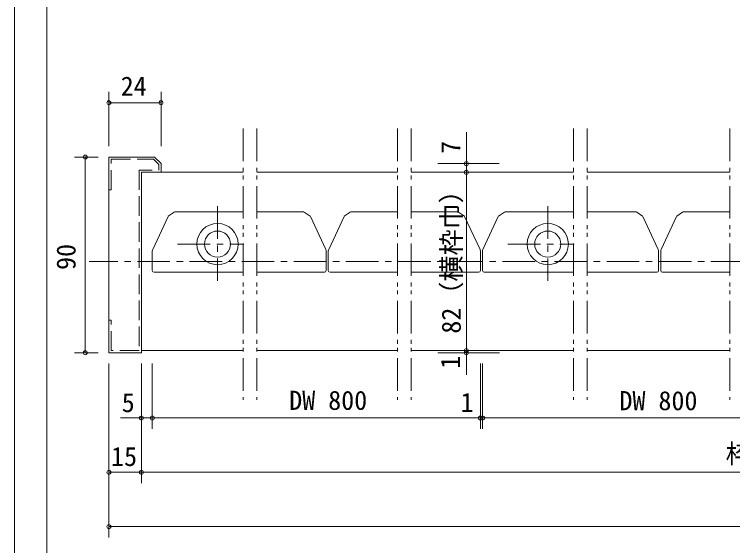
# Model space of a CAD drawing. Units: millimetres on the paper, enlarged 5 times, with parts at other scales. Extents: x -977 to 998, y -673 to 718.
# Drawn here: x -977 to -426, y -458 to -51 of the extents above; entities that cross this region are included whole.
import ezdxf
from ezdxf.enums import TextEntityAlignment as Align

# ---------------------------------------------------------------- set-up
doc = ezdxf.new("R2010")
doc.units = ezdxf.units.MM
doc.header["$LTSCALE"] = 5
doc.header["$PDMODE"] = 32
doc.header["$PDSIZE"] = 3
for name, pattern in [('CHAIN1', [8, 5, -1, 1, -1]), ('DASHED2', [3, 2, -1]), ('DASHED3', [4, 3, -1]), ('DOUBLE_CHAIN1', [8.8, 5, -1, 0.6, -0.6, 0.6, -1])]:
    doc.linetypes.add(name, pattern=pattern)
doc.layers.add('0-0_0', color=7, linetype='Continuous', lineweight=18)
doc.layers.add('2-1_6', color=3, linetype='Continuous', lineweight=20)
doc.styles.add('ＭＳ ゴシック', font='')
doc.styles.get('ＭＳ ゴシック').set_extended_font_data('MS Gothic')

msp = doc.modelspace()

# ---------------------------------------------------------------- linework, layer by layer
at = {"layer": '0-0_0'}
msp.add_line((-952.188, 693.383), (-952.188, -535.367), dxfattribs=at)
msp.add_lwpolyline([(-977.188, -672.867), (-977.188, 718.383), (997.812, 718.383)], dxfattribs=at)
at = {"layer": '2-1_6', "color": 4, "lineweight": 9}
for p, q in [((-904.688, -110.437), (-904.688, -152.103)), ((-864.688, -110.437), (-864.688, -152.103)), ((-904.688, -118.77), (-864.688, -118.77)), ((-630.455, -141.26), (-630.455, -327.376)), ((-931.124, -160.437), (-913.021, -160.437)), ((-922.79, -160.437), (-922.79, -310.437)), ((-652.348, -165.437), (-605.282, -165.437)), ((-652.348, -172.103), (-605.282, -172.103)), ((-931.124, -310.437), (-913.021, -310.437)), ((-604.997, -310.437), (-652.348, -310.437)), ((-904.688, -452.103), (-904.688, -318.77)), ((-879.688, -410.437), (-879.688, -318.77)), ((-871.354, -368.77), (-871.354, -318.77)), ((-619.688, -368.77), (-619.688, -318.77)), ((-618.021, -368.77), (-618.021, -318.77)), ((168.181, -360.437), (-895.89, -360.437)), ((-904.688, -402.103), (176.979, -402.103)), ((-904.688, -443.77), (176.979, -443.77))]:
    msp.add_line(p, q, dxfattribs=at)
at = {"layer": '2-1_6', "color": 7, "linetype": 'DOUBLE_CHAIN1'}
for p, q in [((-801.563, -138.592), (-801.563, -346.521)), ((-791.146, -138.592), (-791.146, -346.521)), ((-683.229, -138.592), (-683.229, -346.521)), ((-672.813, -138.592), (-672.813, -346.521)), ((-548.229, -138.592), (-548.229, -346.521)), ((-537.813, -138.592), (-537.813, -346.521)), ((-428.229, -138.592), (-428.229, -346.521))]:
    msp.add_line(p, q, dxfattribs=at)
at = {"layer": '2-1_6', "color": 1, "lineweight": 18}
for p, q in [((-904.688, -310.437), (-904.688, -160.437)), ((-869.688, -160.437), (-904.688, -160.437)), ((-864.688, -165.437), (-869.688, -160.437)), ((-864.688, -165.437), (-864.688, -172.103)), ((-879.688, -310.437), (-879.688, -172.103)), ((-879.688, -172.103), (-864.688, -172.103)), ((-854.599, -202.527), (-859.121, -205.693)), ((-854.312, -202.437), (-801.563, -202.437)), ((-755.063, -202.437), (-791.146, -202.437)), ((-754.776, -202.527), (-750.255, -205.693)), ((-719.599, -202.527), (-724.121, -205.693)), ((-719.312, -202.437), (-683.229, -202.437)), ((-636.73, -202.437), (-672.813, -202.437)), ((-636.443, -202.527), (-631.921, -205.693)), ((-601.266, -202.527), (-605.787, -205.693)), ((-600.979, -202.437), (-548.229, -202.437)), ((-500.063, -202.437), (-537.813, -202.437)), ((-499.776, -202.527), (-495.255, -205.693)), ((-464.599, -202.527), (-469.121, -205.693)), ((-464.312, -202.437), (-428.229, -202.437)), ((-859.287, -205.891), (-871.073, -231.167)), ((-750.088, -205.891), (-738.302, -231.167)), ((-724.287, -205.891), (-736.073, -231.167)), ((-631.755, -205.891), (-619.969, -231.167)), ((-605.954, -205.891), (-617.74, -231.167)), ((-495.088, -205.891), (-483.302, -231.167)), ((-469.287, -205.891), (-481.073, -231.167)), ((-871.354, -232.435), (-871.354, -247.437)), ((-738.021, -232.435), (-738.021, -247.437)), ((-736.354, -232.435), (-736.354, -247.437)), ((-619.688, -232.435), (-619.688, -247.437)), ((-618.021, -232.435), (-618.021, -247.437)), ((-483.021, -232.435), (-483.021, -247.437)), ((-481.354, -232.435), (-481.354, -247.437)), ((-870.021, -248.77), (-801.563, -248.77)), ((-739.354, -248.77), (-791.146, -248.77)), ((-735.021, -248.77), (-683.229, -248.77)), ((-621.021, -248.77), (-672.813, -248.77)), ((-616.688, -248.77), (-548.229, -248.77)), ((-484.354, -248.77), (-537.813, -248.77)), ((-480.021, -248.77), (-428.229, -248.77)), ((-879.688, -310.437), (-904.688, -310.437))]:
    msp.add_line(p, q, dxfattribs=at)
at = {"layer": '2-1_6', "color": 4, "linetype": 'DASHED3', "lineweight": 9}
for p, q in [((-903.021, -185.437), (-903.021, -162.103)), ((-903.021, -162.103), (-870.378, -162.103)), ((-881.354, -170.437), (-881.354, -308.77)), ((-904.688, -185.437), (-903.021, -185.437))]:
    msp.add_line(p, q, dxfattribs=at)
at = {"layer": '2-1_6', "color": 4, "linetype": 'DASHED2', "lineweight": 9}
msp.add_line((-881.354, -170.437), (-866.354, -170.437), dxfattribs=at)
at = {"layer": '2-1_6', "color": 7, "lineweight": 18}
for p, q in [((-879.688, -172.103), (-801.563, -172.103)), ((-791.146, -172.103), (-683.229, -172.103)), ((-672.813, -172.103), (-548.229, -172.103)), ((-537.813, -172.103), (-428.229, -172.103)), ((-879.688, -308.77), (-801.563, -308.77)), ((-791.146, -308.77), (-683.229, -308.77)), ((-672.813, -308.77), (-548.229, -308.77)), ((-537.813, -308.77), (-428.229, -308.77))]:
    msp.add_line(p, q, dxfattribs=at)
at = {"layer": '2-1_6', "color": 4, "linetype": 'CHAIN1', "lineweight": 9}
for p, q in [((-821.354, -198.154), (-821.354, -255.243)), ((-568.021, -198.154), (-568.021, -255.243)), ((-851.988, -227.103), (-801.165, -227.103)), ((-598.654, -227.103), (-547.832, -227.103)), ((-417.813, -240.437), (-919.703, -240.437))]:
    msp.add_line(p, q, dxfattribs=at)
at = {"layer": '2-1_6', "color": 4, "linetype": 'DASHED2', "lineweight": 9}
msp.add_lwpolyline([(-870.378, -162.103), (-866.354, -166.127), (-866.354, -170.437)], dxfattribs=at)
at = {"layer": '2-1_6', "color": 4, "linetype": 'DASHED3', "lineweight": 9}
msp.add_lwpolyline([(-881.354, -308.77), (-903.021, -308.77), (-903.021, -285.437), (-904.688, -285.437)], dxfattribs=at)
at = {"layer": '2-1_6', "color": 1, "lineweight": 18}
for centre, radius in [((-821.354, -227.103), 15.833), ((-568.021, -227.103), 15.833), ((-821.354, -227.103), 10), ((-568.021, -227.103), 10)]:
    msp.add_circle(centre, radius, dxfattribs=at)
for centre, radius, start, end in [((-868.354, -232.435), 3, 155, 180), ((-741.021, -232.435), 3, 0, 25), ((-733.354, -232.435), 3, 155, 180), ((-622.688, -232.435), 3, 0, 25), ((-615.021, -232.435), 3, 155, 180), ((-486.021, -232.435), 3, 0, 25), ((-478.354, -232.435), 3, 155, 180), ((-870.021, -247.437), 1.333, 180, 270), ((-739.354, -247.437), 1.333, 270, 0), ((-735.021, -247.437), 1.333, 180, 270), ((-621.021, -247.437), 1.333, 270, 0), ((-616.688, -247.437), 1.333, 180, 270), ((-484.354, -247.437), 1.333, 270, 0), ((-480.021, -247.437), 1.333, 180, 270)]:
    msp.add_arc(centre, radius, start, end, dxfattribs=at)
at = {"layer": '2-1_6', "color": 4}
for p in [(-904.688, -118.77), (-864.688, -118.77), (-922.79, -160.437), (-630.455, -165.437), (-630.455, -172.103), (-630.455, -308.77), (-922.79, -310.437), (-630.455, -310.437), (-879.688, -360.437), (-871.354, -360.437), (-619.688, -360.437), (-618.021, -360.437), (-904.688, -402.103), (-879.688, -402.103), (-904.688, -443.77)]:
    msp.add_point(p, dxfattribs=at)

# ---------------------------------------------------------------- texts
at = {"layer": '2-1_6', "color": 7, "style": 'ＭＳ ゴシック'}
for s, p in [('24', (-895.612, -117.719)), ('DW 800', (-766.354, -358.633)), ('1', (-634.892, -360.185)), ('DW 800', (-513.021, -358.892)), ('5', (-894.836, -360.358)), ('枠内\u3000IW 3,213', (-431.576, -399.672)), ('15', (-903.003, -401.683))]:
    msp.add_text(s, height=14.66, dxfattribs=at).set_placement(p, align=Align.BOTTOM_LEFT)
for s, p in [('7', (-630.794, -157.945)), ('82（横枠巾）', (-630.33, -295.809)), ('90', (-925.851, -246.951)), ('1', (-631.046, -322.744))]:
    msp.add_text(s, height=14.66, rotation=90, dxfattribs=at).set_placement(p, align=Align.BOTTOM_LEFT)

doc.saveas('drawing.dxf')
